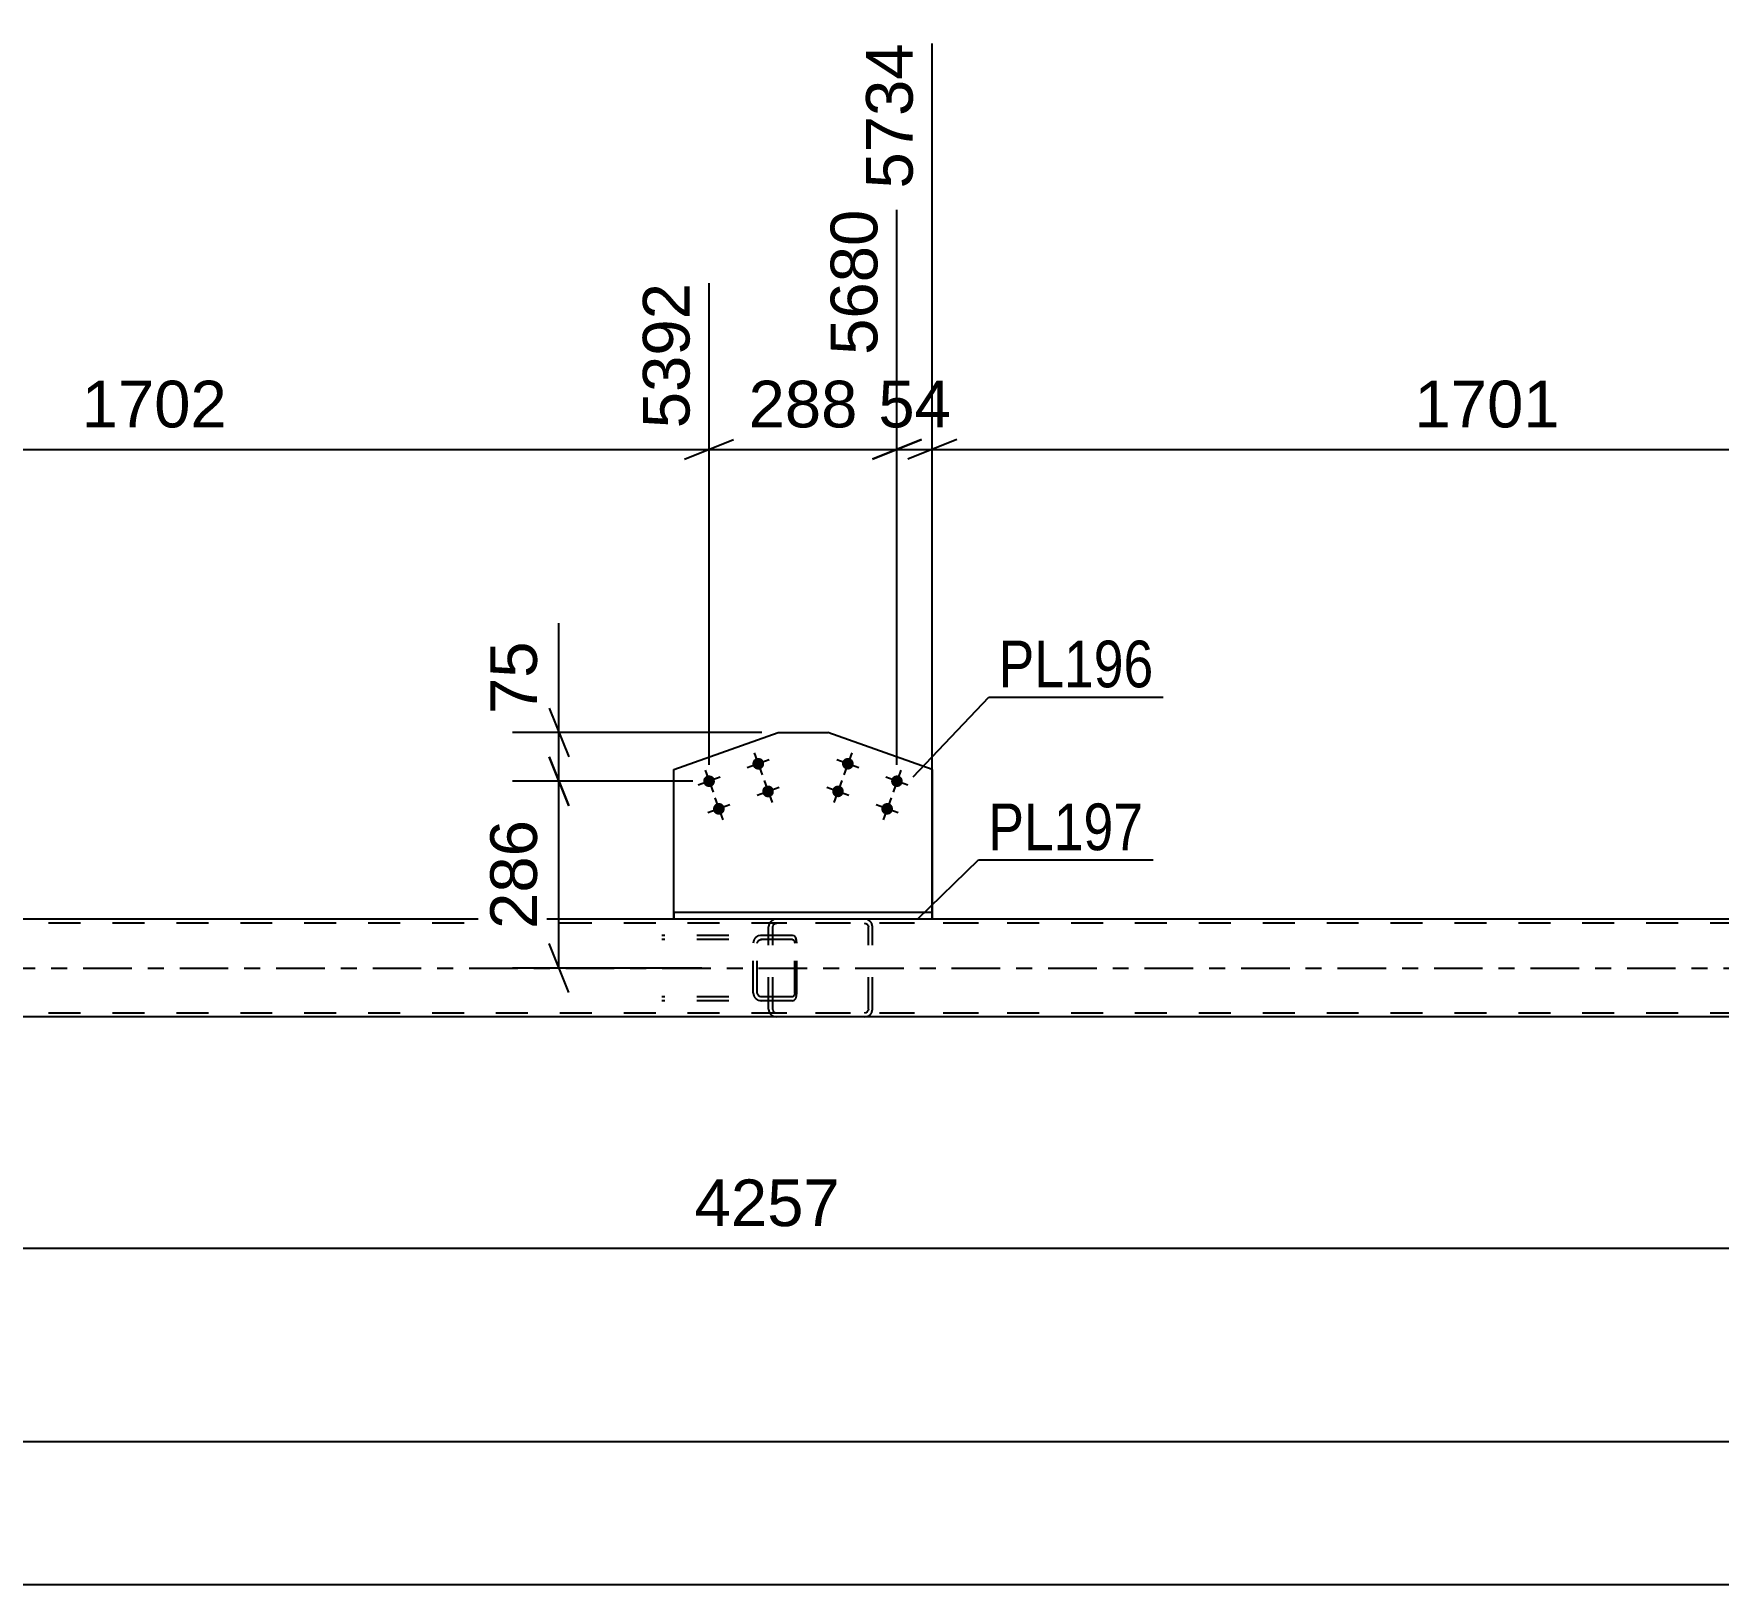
# Model space of a CAD drawing. Header units: millimetres. Extents: x -123 to 718, y -398 to 196.
# Drawn here: x 95.4 to 198.8, y -260.6 to -165.5 of the extents above; entities that cross this region are included whole.
import ezdxf

# ---------------------------------------------------------------- set-up
doc = ezdxf.new("R2010")
doc.units = ezdxf.units.MM
doc.linetypes.add('DXK_LINE_DOT2', pattern=[3.9198, 1.9599, -1.9599])
doc.linetypes.add('DXK_LINE_DOT3', pattern=[5.9187, 2.979, -0.9799, 0.9799, -0.9799])
doc.styles.add('Arial', font='ARIAL.TTF', dxfattribs={"height": 0.2})
doc.styles.add('Arial Narrow', font='ARIALN.TTF', dxfattribs={"height": 0.2})

# ---------------------------------------------------------------- blocks, each defined once
blk = doc.blocks.new('Part-318464438-2560 - 2499')
at = {"color": 7, "linetype": 'DXK_LINE_DOT2'}
for p, q in [((141.03, -219.85), (140.83, -219.88)), ((140.93, -220.11), (141.03, -220.09)), ((153.39, -219.85), (141.03, -219.85)), ((153.39, -220.09), (141.03, -220.09)), ((146.59, -219.88), (146.39, -219.85)), ((146.39, -220.09), (146.49, -220.11)), ((140.56, -220.14), (140.52, -220.33)), ((140.52, -225.37), (140.52, -220.33)), ((140.77, -220.33), (140.79, -220.24)), ((140.77, -225.37), (140.77, -220.33)), ((140.79, -220.24), (140.85, -220.16)), ((140.85, -220.16), (140.93, -220.11)), ((146.49, -220.11), (146.57, -220.16)), ((146.57, -220.16), (146.63, -220.24)), ((146.63, -220.24), (146.65, -220.33)), ((146.65, -225.37), (146.65, -220.33)), ((146.9, -220.33), (146.86, -220.14)), ((146.9, -225.37), (146.9, -220.33)), ((140.52, -225.37), (140.56, -225.55)), ((140.79, -225.46), (140.77, -225.37)), ((140.85, -225.54), (140.79, -225.46)), ((140.83, -225.81), (141.03, -225.85)), ((140.93, -225.59), (140.85, -225.54)), ((141.03, -225.61), (140.93, -225.59)), ((153.39, -225.61), (141.03, -225.61)), ((153.39, -225.85), (141.03, -225.85)), ((146.49, -225.59), (146.39, -225.61)), ((146.39, -225.85), (146.59, -225.81)), ((146.57, -225.54), (146.49, -225.59)), ((146.63, -225.46), (146.57, -225.54)), ((146.65, -225.37), (146.63, -225.46)), ((146.86, -225.55), (146.9, -225.37))]:
    blk.add_line(p, q, dxfattribs=at)
for centre, start, end in [((141.01, -220.35), 110.7582, 155.6799), ((146.41, -220.35), 24.3201, 69.2418), ((141.01, -225.35), 204.3201, 249.2418), ((146.41, -225.35), 290.7582, 335.6799)]:
    blk.add_arc(centre, 0.496, start, end, dxfattribs=at)
blk = doc.blocks.new('Part-318464438-2632 - 2499')
at = {"color": 2, "linetype": 'Continuous'}
for p, q in [((150.56, -219.45), (134.7, -219.45)), ((134.7, -219.85), (134.7, -219.45)), ((150.56, -219.85), (134.7, -219.85)), ((150.56, -219.45), (150.56, -219.85)), ((150.56, -219.45), (150.56, -219.45)), ((150.56, -219.85), (150.56, -219.85))]:
    blk.add_line(p, q, dxfattribs=at)
at = {"color": 7, "linetype": 'DXK_LINE_DOT2'}
for p, q in [((134.7, -219.45), (134.7, -219.85)), ((150.56, -219.85), (150.56, -219.45))]:
    blk.add_line(p, q, dxfattribs=at)
blk = doc.blocks.new('Bolt-318464438-2718 - 2499')
at = {"linetype": 'Continuous'}
for points in [[(139.54, -210.43), (139.53, -210.36), (139.52, -210.29), (139.54, -210.21), (139.57, -210.14), (139.61, -210.08), (139.67, -210.03), (139.73, -209.99), (139.8, -209.97), (139.88, -209.96), (139.95, -209.97), (140.03, -209.99), (140.09, -210.02), (140.15, -210.07), (140.19, -210.13), (140.22, -210.2), (140.24, -210.28), (140.24, -210.35), (140.23, -210.43), (140.2, -210.49), (140.15, -210.56), (140.1, -210.61), (140.03, -210.65), (139.96, -210.67), (139.89, -210.68), (139.81, -210.67), (139.74, -210.65), (139.68, -210.61), (139.62, -210.56), (139.57, -210.5)], [(136.53, -211.5), (136.51, -211.43), (136.51, -211.36), (136.52, -211.28), (136.55, -211.21), (136.6, -211.15), (136.65, -211.1), (136.72, -211.06), (136.79, -211.04), (136.86, -211.03), (136.94, -211.04), (137.01, -211.06), (137.08, -211.09), (137.13, -211.14), (137.18, -211.2), (137.21, -211.27), (137.22, -211.35), (137.23, -211.42), (137.21, -211.5), (137.18, -211.56), (137.14, -211.63), (137.08, -211.68), (137.02, -211.72), (136.95, -211.74), (136.87, -211.75), (136.8, -211.74), (136.73, -211.72), (136.66, -211.68), (136.6, -211.63), (136.56, -211.57)], [(140.14, -212.13), (140.13, -212.06), (140.13, -211.98), (140.14, -211.91), (140.17, -211.84), (140.21, -211.78), (140.27, -211.73), (140.33, -211.69), (140.41, -211.66), (140.48, -211.66), (140.56, -211.66), (140.63, -211.68), (140.69, -211.72), (140.75, -211.77), (140.79, -211.83), (140.83, -211.9), (140.84, -211.97), (140.84, -212.05), (140.83, -212.12), (140.8, -212.19), (140.76, -212.25), (140.7, -212.3), (140.64, -212.34), (140.56, -212.37), (140.49, -212.38), (140.41, -212.37), (140.34, -212.35), (140.28, -212.31), (140.22, -212.26), (140.18, -212.2)], [(137.13, -213.2), (137.11, -213.13), (137.11, -213.05), (137.13, -212.98), (137.16, -212.91), (137.2, -212.85), (137.25, -212.8), (137.32, -212.76), (137.39, -212.73), (137.46, -212.73), (137.54, -212.73), (137.61, -212.75), (137.68, -212.79), (137.73, -212.84), (137.78, -212.9), (137.81, -212.97), (137.83, -213.04), (137.83, -213.12), (137.81, -213.19), (137.78, -213.26), (137.74, -213.32), (137.68, -213.37), (137.62, -213.41), (137.55, -213.44), (137.47, -213.44), (137.4, -213.44), (137.33, -213.42), (137.26, -213.38), (137.2, -213.33), (137.16, -213.27)]]:
    blk.add_hatch(color=1, dxfattribs=at).paths.add_polyline_path(points)
at = {"color": 1, "linetype": 'Continuous'}
for p, q in [((139.64, -209.64), (140.12, -211)), ((136.63, -210.71), (137.11, -212.07)), ((140.56, -210.08), (139.2, -210.56)), ((137.55, -211.15), (136.19, -211.63)), ((141.16, -211.77), (139.81, -212.26)), ((140.24, -211.34), (140.73, -212.69)), ((138.15, -212.84), (136.79, -213.33)), ((137.23, -212.41), (137.71, -213.76))]:
    blk.add_line(p, q, dxfattribs=at)
blk = doc.blocks.new('Bolt-318464438-2777 - 2499')
at = {"linetype": 'Continuous'}
for points in [[(145.72, -210.44, -1), (145.04, -210.2, -1)], [(145.11, -212.14, -1), (144.44, -211.89, -1)], [(148.73, -211.51, -1), (148.05, -211.27, -1)], [(148.13, -213.21, -1), (147.45, -212.96, -1)]]:
    blk.add_hatch(color=1, dxfattribs=at).paths.add_polyline_path(points)
at = {"color": 1, "linetype": 'Continuous'}
for p, q in [((145.62, -209.64), (145.14, -211)), ((146.06, -210.56), (144.7, -210.08)), ((148.63, -210.71), (148.15, -212.07)), ((145.45, -212.26), (144.1, -211.77)), ((145.02, -211.34), (144.53, -212.69)), ((149.07, -211.63), (147.71, -211.15)), ((148.47, -213.33), (147.11, -212.84)), ((148.03, -212.41), (147.55, -213.76))]:
    blk.add_line(p, q, dxfattribs=at)
blk = doc.blocks.new('Part-318464438-2782 - 2499')
at = {"color": 2, "linetype": 'Continuous'}
for p, q in [((134.7, -210.67), (141.11, -208.4)), ((141.11, -208.4), (141.11, -208.4)), ((141.11, -208.4), (144.15, -208.4)), ((144.15, -208.4), (144.15, -208.4)), ((150.56, -210.67), (144.15, -208.4)), ((134.7, -210.67), (134.7, -210.67)), ((134.7, -219.45), (134.7, -210.67)), ((150.56, -210.67), (150.56, -210.67)), ((150.56, -210.67), (150.56, -219.45))]:
    blk.add_line(p, q, dxfattribs=at)
at = {"color": 7, "linetype": 'DXK_LINE_DOT2'}
for p, q in [((134.7, -219.45), (134.7, -210.67)), ((150.56, -219.45), (150.56, -210.67)), ((150.56, -219.45), (134.7, -219.45))]:
    blk.add_line(p, q, dxfattribs=at)
blk = doc.blocks.new('Part-318464438-2842 - 2499')
at = {"color": 7, "linetype": 'DXK_LINE_DOT2'}
for p, q in [((141.99, -220.85), (133.98, -220.85)), ((141.99, -221.09), (133.98, -221.09)), ((140.08, -220.85), (139.88, -220.88)), ((139.9, -221.16), (139.98, -221.11)), ((139.98, -221.11), (140.08, -221.09)), ((140.52, -221.09), (140.52, -220.85)), ((142.09, -220.88), (141.99, -220.85)), ((141.99, -221.09), (142.04, -221.11)), ((142.04, -221.11), (142.08, -221.16)), ((142.18, -220.99), (142.09, -220.88)), ((142.23, -221.14), (142.18, -220.99)), ((139.61, -221.14), (139.57, -221.33)), ((139.57, -224.37), (139.57, -221.33)), ((139.82, -221.33), (139.84, -221.24)), ((139.82, -224.37), (139.82, -221.33)), ((139.84, -221.24), (139.9, -221.16)), ((142.08, -221.16), (142.11, -221.24)), ((142.11, -221.24), (142.12, -221.33)), ((142.12, -224.37), (142.12, -221.33)), ((142.25, -221.33), (142.23, -221.14)), ((142.25, -224.37), (142.25, -221.33)), ((141.99, -224.61), (133.98, -224.61)), ((141.99, -224.85), (133.98, -224.85)), ((139.57, -224.37), (139.61, -224.55)), ((139.84, -224.46), (139.82, -224.37)), ((139.9, -224.54), (139.84, -224.46)), ((139.88, -224.81), (140.08, -224.85)), ((139.98, -224.59), (139.9, -224.54)), ((140.08, -224.61), (139.98, -224.59)), ((140.52, -224.85), (140.52, -224.61)), ((142.04, -224.59), (141.99, -224.61)), ((141.99, -224.85), (142.09, -224.81)), ((142.08, -224.54), (142.04, -224.59)), ((142.11, -224.46), (142.08, -224.54)), ((142.09, -224.81), (142.18, -224.71)), ((142.12, -224.37), (142.11, -224.46)), ((142.18, -224.71), (142.23, -224.55)), ((142.23, -224.55), (142.25, -224.37))]:
    blk.add_line(p, q, dxfattribs=at)
for centre, start, end in [((140.06, -221.34), 111.1514, 156.105), ((140.06, -224.35), 203.895, 248.8486)]:
    blk.add_arc(centre, 0.492, start, end, dxfattribs=at)
blk = doc.blocks.new('Part-318464438-2848 - 2499')
at = {"color": 7, "linetype": 'DXK_LINE_DOT2'}
for p, q in [((619.65, -220.09), (-43.57, -220.09)), ((619.65, -219.85), (-35.57, -219.85)), ((150.56, -219.85), (134.7, -219.85)), ((619.65, -225.61), (-43.57, -225.61))]:
    blk.add_line(p, q, dxfattribs=at)
at = {"color": 2, "linetype": 'Continuous'}
for p, q in [((134.7, -219.85), (68.79, -219.85)), ((216.45, -219.85), (150.56, -219.85)), ((224.77, -225.85), (60.5, -225.85))]:
    blk.add_line(p, q, dxfattribs=at)
at = {"color": 7, "linetype": 'DXK_LINE_DOT3'}
blk.add_line((-43.57, -222.85), (619.65, -222.85), dxfattribs=at)
blk = doc.blocks.new('StraightDimension-318464438-3164 - 2499')
at = {"color": 7, "linetype": 'Continuous'}
for p, q in [((150.56, -218.45), (150.56, -166.14)), ((148.39, -210.39), (148.39, -176.34)), ((146.89, -191.64), (149.89, -190.44)), ((148.39, -191.04), (150.56, -191.04)), ((152.06, -190.44), (149.06, -191.64))]:
    blk.add_line(p, q, dxfattribs=at)
at = {"color": 0, "linetype": 'Continuous'}
blk.add_wipeout([(149.96, -165.54), (145.76, -165.54), (145.76, -175.64), (149.96, -175.64)], dxfattribs=at)
at = {"color": 3, "linetype": 'Continuous', "style": 'Arial'}
blk.add_text('5734', height=2.865, rotation=90.0002, dxfattribs=at).set_placement((149.36, -175.04))
at = {"color": 0}
blk.add_wipeout([(152.3, -190.29), (152.3, -186.09), (146.65, -186.09), (146.65, -190.29)], dxfattribs=at)
at = {"color": 3, "style": 'Arial'}
blk.add_text('54', height=2.865, dxfattribs=at).set_placement((147.25, -189.69))
blk = doc.blocks.new('StraightDimension-318464438-3148 - 2499')
at = {"color": 7, "linetype": 'Continuous'}
for p, q in [((68.79, -218.45), (68.79, -166.14)), ((136.87, -210.39), (136.87, -180.84)), ((70.29, -190.44), (67.29, -191.64)), ((68.79, -191.04), (136.87, -191.04)), ((135.37, -191.64), (138.37, -190.44))]:
    blk.add_line(p, q, dxfattribs=at)
at = {"color": 0}
blk.add_wipeout([(107.88, -190.29), (107.88, -186.09), (97.78, -186.09), (97.78, -190.29)], dxfattribs=at)
at = {"color": 3, "style": 'Arial'}
blk.add_text('1702', height=2.865, dxfattribs=at).set_placement((98.38, -189.69))
at = {"color": 0, "linetype": 'Continuous'}
blk.add_wipeout([(136.27, -180.24), (132.07, -180.24), (132.07, -190.34), (136.27, -190.34)], dxfattribs=at)
at = {"color": 3, "linetype": 'Continuous', "style": 'Arial'}
blk.add_text('5392', height=2.865, rotation=90.0002, dxfattribs=at).set_placement((135.67, -189.74))
blk = doc.blocks.new('StraightDimension-318464438-3469 - 2499')
at = {"color": 7, "linetype": 'Continuous'}
for p, q in [((127.06, -209.89), (128.26, -212.89)), ((135.87, -211.39), (124.81, -211.39)), ((127.66, -222.85), (127.66, -211.39)), ((128.26, -224.35), (127.06, -221.35)), ((136.42, -222.85), (124.81, -222.85))]:
    blk.add_line(p, q, dxfattribs=at)
at = {"color": 0}
blk.add_wipeout([(126.91, -213.18), (122.71, -213.18), (122.71, -221.05), (126.91, -221.05)], dxfattribs=at)
at = {"color": 3, "style": 'Arial'}
blk.add_text('286', height=2.865, rotation=90.0002, dxfattribs=at).set_placement((126.31, -220.45))
blk = doc.blocks.new('StraightDimension-318464438-3101 - 2499')
at = {"color": 7, "linetype": 'Continuous'}
for p, q in [((55.3, -227.25), (55.3, -250.23)), ((225.57, -227.25), (225.57, -250.23)), ((56.8, -239.43), (53.8, -240.63)), ((224.07, -240.63), (227.07, -239.43)), ((55.3, -240.03), (225.57, -240.03))]:
    blk.add_line(p, q, dxfattribs=at)
at = {"color": 0}
blk.add_wipeout([(145.48, -239.28), (145.48, -235.08), (135.38, -235.08), (135.38, -239.28)], dxfattribs=at)
at = {"color": 3, "style": 'Arial'}
blk.add_text('4257', height=2.865, dxfattribs=at).set_placement((135.98, -238.68))
at = {"color": 0, "linetype": 'Continuous'}
blk.add_wipeout([(224.97, -240.73), (220.77, -240.73), (220.77, -250.83), (224.97, -250.83)], dxfattribs=at)
at = {"color": 3, "linetype": 'Continuous', "style": 'Arial'}
blk.add_text('7609', height=2.865, rotation=90.0002, dxfattribs=at).set_placement((224.37, -250.23))
blk = doc.blocks.new('StraightDimension-318464438-3121 - 2499')
at = {"color": 7, "linetype": 'Continuous'}
blk.add_line((-56.47, -260.65), (620.45, -260.65), dxfattribs=at)
blk = doc.blocks.new('StraightDimension-318464438-3155 - 2499')
at = {"color": 7, "linetype": 'Continuous'}
for p, q in [((148.39, -210.39), (148.39, -176.34)), ((136.87, -210.39), (136.87, -180.84)), ((135.37, -191.64), (138.37, -190.44)), ((136.87, -191.04), (148.39, -191.04)), ((149.89, -190.44), (146.89, -191.64))]:
    blk.add_line(p, q, dxfattribs=at)
at = {"color": 0}
blk.add_wipeout([(146.57, -190.29), (146.57, -186.09), (138.69, -186.09), (138.69, -190.29)], dxfattribs=at)
at = {"color": 3, "style": 'Arial'}
blk.add_text('288', height=2.865, dxfattribs=at).set_placement((139.29, -189.69))
at = {"color": 0, "linetype": 'Continuous'}
blk.add_wipeout([(147.79, -175.74), (143.59, -175.74), (143.59, -185.84), (147.79, -185.84)], dxfattribs=at)
at = {"color": 3, "linetype": 'Continuous', "style": 'Arial'}
blk.add_text('5680', height=2.865, rotation=90.0002, dxfattribs=at).set_placement((147.19, -185.24))
blk = doc.blocks.new('StraightDimension-318464438-3171 - 2499')
at = {"color": 7, "linetype": 'Continuous'}
for p, q in [((150.56, -218.45), (150.56, -166.14)), ((218.62, -200.84), (218.62, -180.84)), ((152.06, -190.44), (149.06, -191.64)), ((150.56, -191.04), (218.62, -191.04)), ((217.12, -191.64), (220.12, -190.44))]:
    blk.add_line(p, q, dxfattribs=at)
at = {"color": 0}
blk.add_wipeout([(189.63, -190.29), (189.63, -186.09), (179.54, -186.09), (179.54, -190.29)], dxfattribs=at)
at = {"color": 3, "style": 'Arial'}
blk.add_text('1701', height=2.865, dxfattribs=at).set_placement((180.14, -189.69))
at = {"color": 0, "linetype": 'Continuous'}
blk.add_wipeout([(218.02, -180.24), (213.82, -180.24), (213.82, -190.34), (218.02, -190.34)], dxfattribs=at)
at = {"color": 3, "linetype": 'Continuous', "style": 'Arial'}
blk.add_text('7436', height=2.865, rotation=90.0002, dxfattribs=at).set_placement((217.42, -189.74))
blk = doc.blocks.new('StraightDimension-318464438-3459 - 2499')
at = {"color": 7, "linetype": 'Continuous'}
for p, q in [((127.66, -208.4), (127.66, -201.7)), ((127.66, -208.4), (127.66, -201.7)), ((127.06, -206.9), (128.26, -209.9)), ((140.11, -208.4), (124.81, -208.4)), ((127.66, -211.39), (127.66, -208.4)), ((128.26, -212.89), (127.06, -209.89)), ((135.87, -211.39), (124.81, -211.39))]:
    blk.add_line(p, q, dxfattribs=at)
at = {"color": 0}
blk.add_wipeout([(126.91, -202.23), (122.71, -202.23), (122.71, -207.87), (126.91, -207.87)], dxfattribs=at)
at = {"color": 3, "style": 'Arial'}
blk.add_text('75', height=2.865, rotation=90.0002, dxfattribs=at).set_placement((126.31, -207.27))
blk = doc.blocks.new('StraightDimension-318464438-3556 - 2499')
at = {"color": 7, "linetype": 'Continuous'}
blk.add_line((-55.67, -251.89), (619.65, -251.89), dxfattribs=at)
blk = doc.blocks.new('Mark-318464438-2628 - 2499')
at = {"color": 30, "linetype": 'Continuous'}
for p, q in [((149.66, -219.85), (153.4, -216.22)), ((153.4, -216.22), (164.1, -216.22))]:
    blk.add_line(p, q, dxfattribs=at)
at = {"color": 0}
blk.add_wipeout([(163.5, -215.62), (163.5, -212.62), (154, -212.62), (154, -215.62)], dxfattribs=at)
blk.add_wipeout([(163.5, -215.62), (163.5, -212.62), (154, -212.62), (154, -215.62)], dxfattribs=at)
at = {"color": 3, "style": 'Arial Narrow'}
blk.add_text('PL197', height=2.863, dxfattribs=at).set_placement((154, -215.62))
blk = doc.blocks.new('Mark-318464438-2778 - 2499')
at = {"color": 30, "linetype": 'Continuous'}
for p, q in [((149.39, -211.12), (154.03, -206.23)), ((154.03, -206.23), (164.73, -206.23))]:
    blk.add_line(p, q, dxfattribs=at)
at = {"color": 0}
blk.add_wipeout([(164.13, -205.63), (164.13, -202.63), (154.63, -202.63), (154.63, -205.63)], dxfattribs=at)
blk.add_wipeout([(164.13, -205.63), (164.13, -202.63), (154.63, -202.63), (154.63, -205.63)], dxfattribs=at)
at = {"color": 3, "style": 'Arial Narrow'}
blk.add_text('PL196', height=2.863, dxfattribs=at).set_placement((154.63, -205.63))

msp = doc.modelspace()

# ---------------------------------------------------------------- block references
for name in ['Part-318464438-2782 - 2499', 'Bolt-318464438-2718 - 2499', 'Bolt-318464438-2777 - 2499', 'Part-318464438-2848 - 2499', 'Part-318464438-2632 - 2499', 'Part-318464438-2560 - 2499', 'Part-318464438-2842 - 2499', 'StraightDimension-318464438-3101 - 2499']:
    msp.add_blockref(name, (0, 0))

# ---------------------------------------------------------------- next in the draw order: block references
for name in ['StraightDimension-318464438-3148 - 2499', 'StraightDimension-318464438-3164 - 2499', 'StraightDimension-318464438-3121 - 2499']:
    msp.add_blockref(name, (0, 0))

# ---------------------------------------------------------------- next in the draw order: block references
for name in ['StraightDimension-318464438-3469 - 2499', 'StraightDimension-318464438-3556 - 2499']:
    msp.add_blockref(name, (0, 0))

# ---------------------------------------------------------------- next in the draw order: block references
msp.add_blockref('StraightDimension-318464438-3155 - 2499', (0, 0))

# ---------------------------------------------------------------- next in the draw order: block references
for name in ['StraightDimension-318464438-3171 - 2499', 'StraightDimension-318464438-3459 - 2499']:
    msp.add_blockref(name, (0, 0))

# ---------------------------------------------------------------- next in the draw order: block references
for name in ['Mark-318464438-2778 - 2499', 'Mark-318464438-2628 - 2499']:
    msp.add_blockref(name, (0, 0))

doc.saveas('drawing.dxf')
